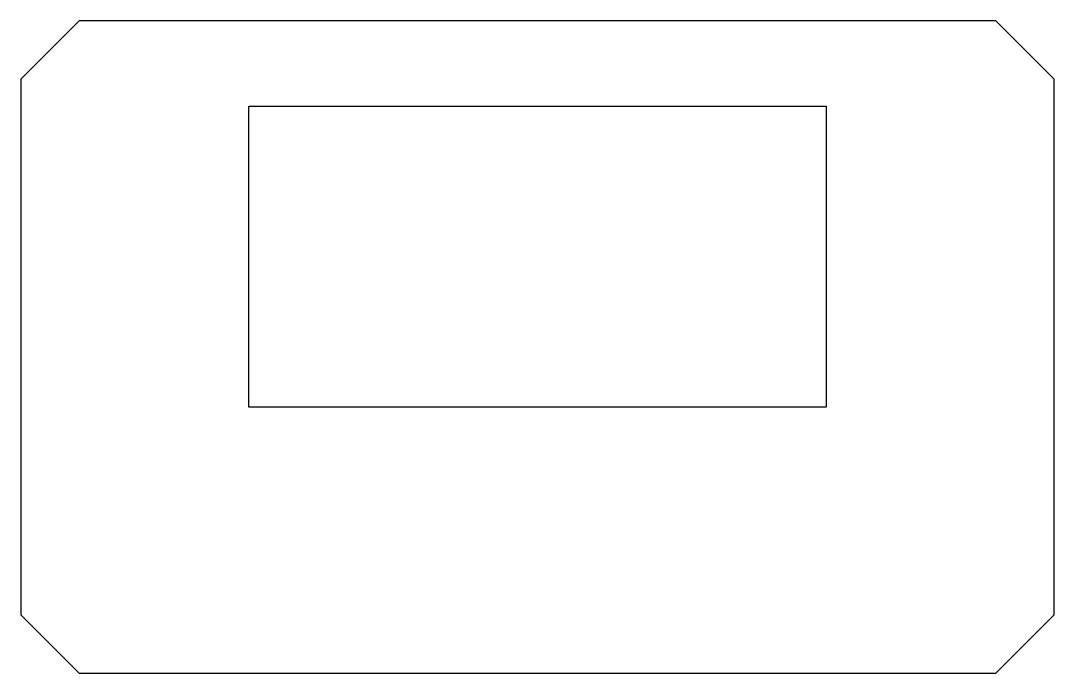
# Model space of a CAD drawing. Header units: millimetres. Extents: x 2 to 105, y 2 to 66.
import ezdxf

# ---------------------------------------------------------------- set-up
doc = ezdxf.new("R2010")
doc.units = ezdxf.units.MM
doc.layers.get('0').update_dxf_attribs({"linetype": 'CONTINUOUS'})

msp = doc.modelspace()

# ---------------------------------------------------------------- linework, layer by layer
for points in [[(1.5, 7.33), (7.33, 1.5), (98.67, 1.5), (104.5, 7.33), (104.5, 60.67), (98.67, 66.5), (7.33, 66.5), (1.5, 60.67)], [(24.25, 58), (81.75, 58), (81.75, 28), (24.25, 28)]]:
    msp.add_lwpolyline(points, close=True)

doc.saveas('drawing.dxf')
